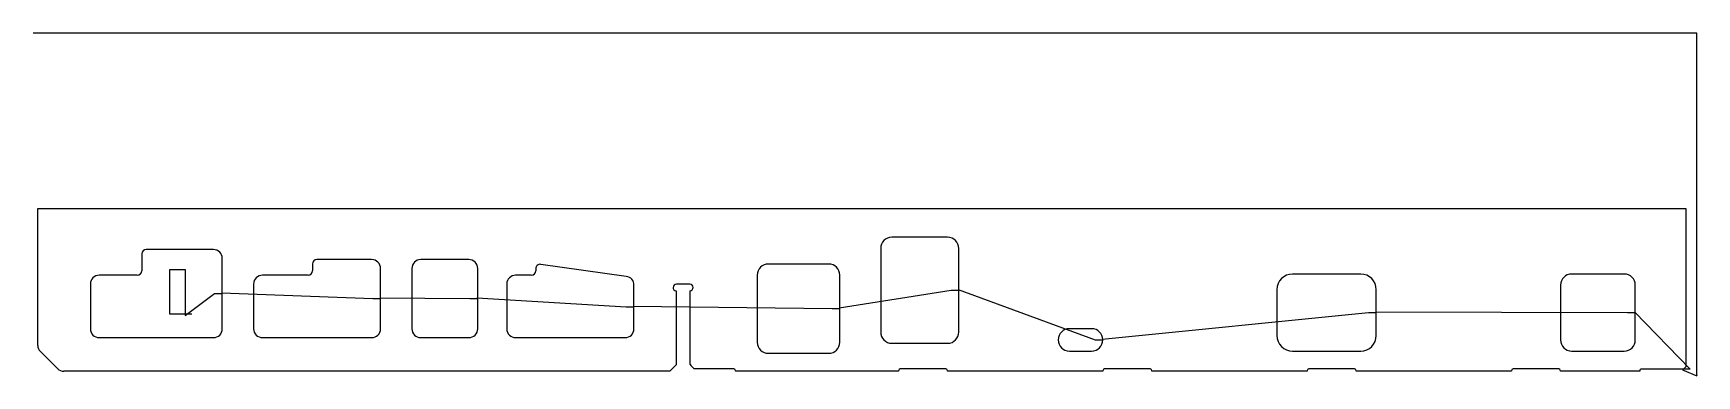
# Model space of a CAD drawing. Header units: metres. Extents: x 0 to 7451, y 0 to 1535.
import ezdxf

# ---------------------------------------------------------------- set-up
doc = ezdxf.new("R2010")
doc.units = ezdxf.units.M

msp = doc.modelspace()

# ---------------------------------------------------------------- linework, layer by layer
at = {"layer": 'TOOL_0'}
for p, q in [((1, 1535.192), (0, 1535.192)), ((7450.987, 1535.192), (1, 1535.192)), ((7450.987, 1.001), (7450.987, 1535.192)), ((20.019, 136.09), (20, 749.493)), ((20, 749.493), (7401.5, 749.493)), ((7401.5, 749.493), (7401.5, 40.441)), ((4095.75, 620.752), (3845.75, 620.752)), ((485.75, 545.752), (485.75, 470.752)), ((806.75, 565.752), (505.75, 565.752)), ((846.75, 368.252), (846.75, 525.752)), ((3795.75, 570.752), (3795.75, 195.752)), ((4145.75, 383.252), (4145.75, 570.752)), ((465.75, 450.752), (295.75, 450.752)), ((611.023, 276.341), (611.023, 476.341)), ((611.023, 476.341), (681.023, 476.341)), ((681.023, 476.341), (681.023, 276.341)), ((1230.75, 450.752), (1026.75, 450.752)), ((1250.75, 500.752), (1250.75, 470.752)), ((1515.75, 520.752), (1270.75, 520.752)), ((1555.75, 345.752), (1555.75, 480.752)), ((1695.75, 480.752), (1695.75, 210.752)), ((1950.75, 520.752), (1735.75, 520.752)), ((1990.75, 345.752), (1990.75, 480.752)), ((2230.75, 450.752), (2160.75, 450.752)), ((2250.75, 479.503), (2250.75, 470.752)), ((2656.31, 445.586), (2273.53, 499.309)), ((3242.75, 450.752), (3242.75, 150.752)), ((3562.75, 500.752), (3292.75, 500.752)), ((3612.75, 300.752), (3612.75, 450.752)), ((5945.75, 455.752), (5640.75, 455.752)), ((7125.75, 455.752), (6890.75, 455.752)), ((255.75, 410.752), (255.75, 210.752)), ((986.75, 410.752), (986.75, 210.752)), ((2120.75, 410.752), (2120.75, 210.752)), ((2690.75, 308.363), (2690.75, 405.974)), ((2879.75, 380.785), (2879.75, 48.691)), ((2940.75, 410.752), (2880.75, 410.752)), ((2941.749, 49.753), (2941.75, 380.785)), ((3609.214, 304.288), (4110.75, 383.252)), ((4110.75, 383.252), (4145.75, 383.252)), ((4145.75, 383.252), (4142.214, 386.788)), ((4142.214, 386.788), (4755.75, 160.752)), ((4145.75, 195.752), (4145.75, 383.252)), ((5570.75, 385.752), (5570.75, 180.752)), ((6015.75, 283.252), (6015.75, 385.752)), ((6840.75, 405.752), (6840.75, 160.752)), ((7175.75, 283.252), (7175.75, 405.752)), ((681.023, 270.574), (811.75, 368.252)), ((811.75, 368.252), (846.75, 368.252)), ((846.75, 368.252), (843.214, 371.788)), ((843.214, 371.788), (1520.75, 345.752)), ((846.75, 210.752), (846.75, 368.252)), ((1520.75, 345.752), (1555.75, 345.752)), ((1555.75, 345.752), (1552.214, 349.288)), ((1552.214, 349.288), (1955.75, 345.752)), ((1555.75, 210.752), (1555.75, 345.752)), ((1955.75, 345.752), (1990.75, 345.752)), ((1990.75, 345.752), (1987.214, 349.288)), ((1987.214, 349.288), (2655.75, 308.363)), ((1990.75, 210.752), (1990.75, 345.752)), ((2655.75, 308.363), (2690.75, 308.363)), ((2690.75, 308.363), (2687.214, 311.899)), ((2687.214, 311.899), (3577.75, 300.752)), ((2690.75, 210.752), (2690.75, 308.363)), ((3577.75, 300.752), (3612.75, 300.752)), ((3612.75, 300.752), (3609.214, 304.288)), ((3612.75, 150.752), (3612.75, 300.752)), ((681.023, 276.341), (611.023, 276.341)), ((710.172, 276.341), (681.023, 276.341)), ((681.023, 276.341), (681.023, 270.574)), ((4787.214, 164.288), (5980.75, 283.252)), ((5980.75, 283.252), (6015.75, 283.252)), ((6015.75, 283.252), (6012.214, 286.788)), ((6012.214, 286.788), (7140.75, 283.252)), ((6015.75, 180.752), (6015.75, 283.252)), ((7140.75, 283.252), (7175.75, 283.252)), ((7175.75, 283.252), (7172.214, 286.788)), ((7172.214, 286.788), (7421.919, 30.002)), ((7175.75, 160.752), (7175.75, 283.252)), ((295.75, 170.752), (806.75, 170.752)), ((1026.75, 170.752), (1515.75, 170.752)), ((1735.75, 170.752), (1950.75, 170.752)), ((2160.75, 170.752), (2650.75, 170.752)), ((4740.75, 210.752), (4640.75, 210.752)), ((4755.75, 160.752), (4790.75, 160.752)), ((4790.75, 160.752), (4787.214, 164.288)), ((108.504, 31.938), (31.936, 108.506)), ((3292.75, 100.752), (3562.75, 100.752)), ((3845.75, 145.752), (4095.75, 145.752)), ((4640.75, 110.752), (4740.75, 110.752)), ((5640.75, 110.752), (5945.75, 110.752)), ((6890.75, 110.752), (7125.75, 110.752)), ((2851.061, 20.002), (137.319, 20.002)), ((2879.75, 48.691), (2851.061, 20.002)), ((2960.75, 30.752), (2952.466, 39.036)), ((3137.75, 30.752), (2960.75, 30.752)), ((3145.75, 20.002), (3145.75, 22.752)), ((3875.75, 20.002), (3145.75, 20.002)), ((3875.75, 22.752), (3875.75, 20.002)), ((4087.75, 30.752), (3883.75, 30.752)), ((4095.75, 20.002), (4095.75, 22.752)), ((4790.75, 20.002), (4095.75, 20.002)), ((4790.75, 22.752), (4790.75, 20.002)), ((5002.75, 30.752), (4798.75, 30.752)), ((5010.75, 20.002), (5010.75, 22.752)), ((5705.75, 20.002), (5010.75, 20.002)), ((5705.75, 22.752), (5705.75, 20.002)), ((5917.75, 30.752), (5713.75, 30.752)), ((5925.75, 20.002), (5925.75, 22.752)), ((6620.75, 20.002), (5925.75, 20.002)), ((6620.75, 22.752), (6620.75, 20.002)), ((6832.75, 30.752), (6628.75, 30.752)), ((6840.75, 20.002), (6840.75, 22.752)), ((7196.5, 20.002), (6840.75, 20.002)), ((7196.5, 25.752), (7196.5, 20.002)), ((7391.061, 30.002), (7200.75, 30.002)), ((7391.061, 30.002), (7386.97, 26.64)), ((7386.97, 26.64), (7450.987, 0.001)), ((7401.5, 40.441), (7391.061, 30.002)), ((7421.919, 30.002), (7391.061, 30.002)), ((7450.987, 0.001), (7450.987, 1.001)), ((7450.987, 1.001), (7450.987, 0.001)), ((7450.987, 0.001), (7450.987, 1.001)), ((7450.987, 0.001), (7450.987, 0.001))]:
    msp.add_line(p, q, dxfattribs=at)
for centre, radius, start, end in [((3845.75, 570.752), 50, 90, 180), ((4095.75, 570.752), 50, 0, 90), ((505.75, 545.752), 20, 90, 180), ((806.75, 525.752), 40, 0, 90), ((295.75, 410.752), 40, 90, 180), ((465.75, 470.752), 20, 270, 0), ((1026.75, 410.752), 40, 90, 180), ((1230.75, 470.752), 20, 270, 0), ((1270.75, 500.752), 20, 90, 180), ((1515.75, 480.752), 40, 0, 90), ((1735.75, 480.752), 40, 90, 180), ((1950.75, 480.752), 40, 0, 90), ((2160.75, 410.752), 40, 90, 180), ((2230.75, 470.752), 20, 270, 0), ((2270.75, 479.503), 20, 82.010076, 180), ((3292.75, 450.752), 50, 90, 180), ((3562.75, 450.752), 50, 0, 90), ((5640.75, 385.752), 70, 90, 180), ((5945.75, 385.752), 70, 0, 90), ((6890.75, 405.752), 50, 90, 180), ((7125.75, 405.752), 50, 0, 90), ((2650.75, 405.974), 40, 0, 82.010076), ((2880.75, 395.752), 15, 90, 266.1775406), ((2940.75, 395.752), 15, 273.8224594, 90), ((295.75, 210.752), 40, 180, 270), ((806.75, 210.752), 40, 270, 0), ((1026.75, 210.752), 40, 180, 270), ((1515.75, 210.752), 40, 270, 0), ((1735.75, 210.752), 40, 180, 270), ((1950.75, 210.752), 40, 270, 0), ((2160.75, 210.752), 40, 180, 270), ((2650.75, 210.752), 40, 270, 0), ((3292.75, 150.752), 50, 180, 270), ((3562.75, 150.752), 50, 270, 0), ((3845.75, 195.752), 50, 180, 270), ((4095.75, 195.752), 50, 270, 0), ((4640.75, 160.752), 50, 90, 270), ((4740.75, 160.752), 50, 0, 90), ((4740.75, 160.752), 50, 270, 0), ((5640.75, 180.752), 70, 180, 270), ((5945.75, 180.752), 70, 270, 0), ((6890.75, 160.752), 50, 180, 270), ((7125.75, 160.752), 50, 270, 0), ((60.811, 137.347), 40.811, 181.7650032, 224.9662476), ((137.319, 60.752), 40.75, 224.9990058, 270), ((3213.678, 314.394), 379.447, 224.2218239, 225.9609905), ((2919.254, 8.719), 44.968, 42.3908513, 47.0284621), ((3137.75, 22.752), 8, 0, 90), ((3883.75, 22.752), 8, 90, 180), ((4087.75, 22.752), 8, 0, 90), ((4798.75, 22.752), 8, 90, 180), ((5002.75, 22.752), 8, 0, 90), ((5713.75, 22.752), 8, 90, 180), ((5917.75, 22.752), 8, 0, 90), ((6628.75, 22.752), 8, 90, 180), ((6832.75, 22.752), 8, 0, 90), ((7200.75, 25.752), 4.25, 90, 180)]:
    msp.add_arc(centre, radius, start, end, dxfattribs=at)

doc.saveas('drawing.dxf')
